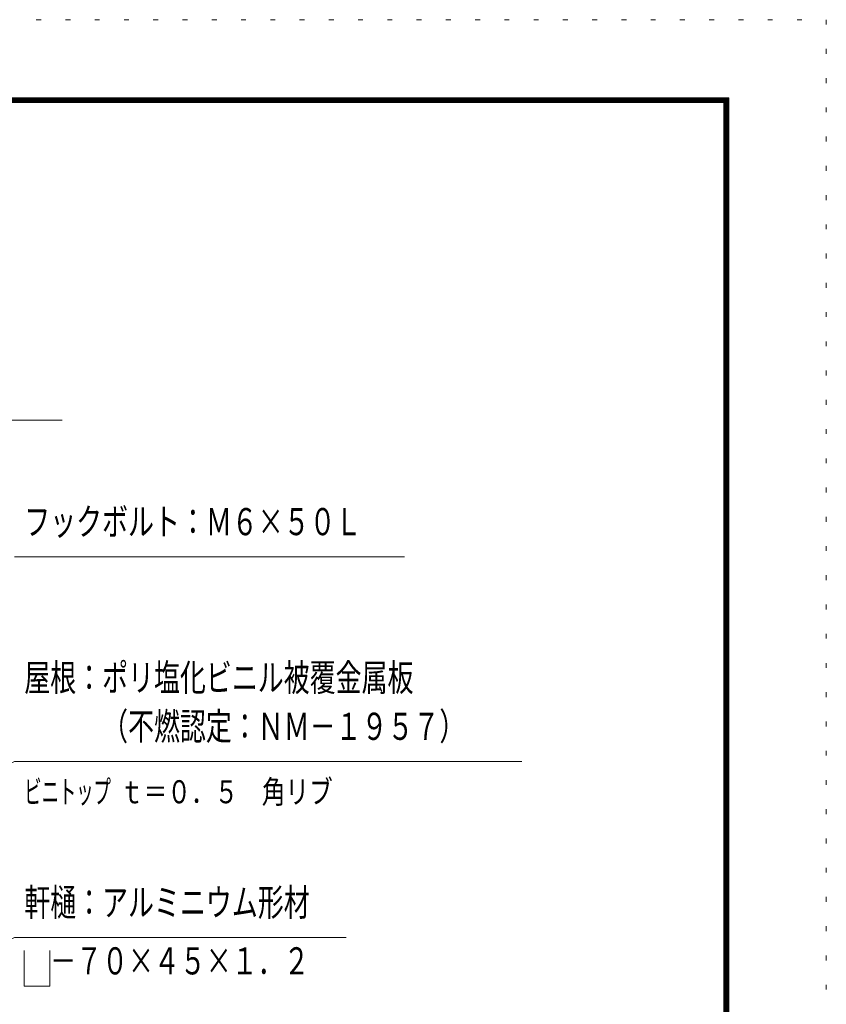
# Model space of a CAD drawing. Units: millimetres, scale not verified. Extents: x -22989 to 22993, y -10500 to 10500.
# Drawn here: x 18858 to 22993, y 5449 to 10500 of the extents above; entities that cross this region are included whole.
import ezdxf
from ezdxf.enums import TextEntityAlignment as Align

# ---------------------------------------------------------------- set-up
doc = ezdxf.new("R2010")
doc.units = ezdxf.units.MM
doc.header["$LTSCALE"] = 50
doc.linetypes.add('USER4', pattern=[3, 0.5, -2.5])
for name, color, linetype, lineweight in [('0-A_2-52DIM', 3, 'Continuous', 18), ('0-C_F-F1PAPER', 5, 'Continuous', 18), ('0-D_F-E_J_ADD', 5, 'USER4', 18)]:
    doc.layers.add(name, color=color, linetype=linetype, lineweight=lineweight)
doc.styles.add('ＭＳ ゴシック', font='')
doc.styles.get('ＭＳ ゴシック').set_extended_font_data('MS Gothic')

msp = doc.modelspace()

# ---------------------------------------------------------------- linework, layer by layer
at = {"layer": '0-A_2-52DIM'}
msp.add_line((20831.77, 7744.93), (18831.77, 7744.93), dxfattribs=at)
for points in [[(15724.8, 6298.37), (16926.68, 8444.93), (19076.67, 8444.93)], [(17737.57, 6132.39), (18831.77, 6694.93), (21431.77, 6694.93)], [(18154.51, 5478.5), (18831.77, 5791.9), (20531.77, 5791.9)], [(18881.78, 5725.85), (18881.78, 5541.9), (19013.42, 5541.9), (19013.42, 5725.85)]]:
    msp.add_lwpolyline(points, dxfattribs=at)
at = {"layer": '0-C_F-F1PAPER'}
for points in [[(22493.19, -10000), (-6206.81, -10000), (-6206.81, 10100), (22493.19, 10100)], [(22490.68, -9997.5), (22490.68, 10097.5), (-6204.31, 10097.5), (-6204.31, -9997.5)], [(22488.19, -9995), (-6201.81, -9995), (-6201.81, 10095), (22488.19, 10095)], [(22485.69, -9992.5), (22485.69, 10092.5), (-6199.31, 10092.5), (-6199.31, -9992.5)], [(22483.19, -9990), (-6196.81, -9990), (-6196.81, 10090), (22483.19, 10090)], [(22480.69, -9987.5), (22480.69, 10087.5), (-6194.31, 10087.5), (-6194.31, -9987.5)], [(22478.18, -9985), (-6191.81, -9985), (-6191.81, 10085), (22478.18, 10085)], [(22475.69, -9982.5), (-6189.31, -9982.5), (-6189.31, 10082.5), (22475.69, 10082.5)], [(22473.19, -9980), (22473.19, 10080), (-6186.81, 10080), (-6186.81, -9980)], [(22470.69, -9977.5), (22470.69, 10077.5), (-6184.31, 10077.5), (-6184.31, -9977.5)], [(22468.19, -9975), (22468.19, 10075), (-6181.81, 10075), (-6181.81, -9975)]]:
    msp.add_lwpolyline(points, close=True, dxfattribs=at)
at = {"layer": '0-D_F-E_J_ADD'}
msp.add_lwpolyline([(22993.19, -10500), (-6706.81, -10500), (-6706.81, 10500), (22993.19, 10500)], close=True, dxfattribs=at)

# ---------------------------------------------------------------- texts
at = {"layer": '0-A_2-52DIM', "color": 7, "style": 'ＭＳ ゴシック'}
for s, height, width, p in [('フックボルト：Ｍ６×５０Ｌ', 139.3, 0.7, (18881.78, 7813.93)), ('屋根：ポリ塩化ビニル被覆金属板', 139.3, 0.7, (18881.78, 7013.93)), ('\u3000\u3000\u3000（不燃認定：ＮＭ－１９５７）', 139.3, 0.7, (18881.77, 6763.93)), ('ｔ＝０．５\u3000角リブ', 118.4, 0.75, (19372.98, 6444.93)), ('ビニトップ ', 118.4, 0.55, (18881.77, 6444.93)), ('軒樋：アルミニウム形材', 139.3, 0.7, (18881.78, 5860.9)), ('\u3000－７０×４５×１．２', 139.3, 0.7, (18881.78, 5560.9))]:
    msp.add_text(s, height=height, dxfattribs=dict(at, width=width)).set_placement(p, align=Align.BOTTOM_LEFT)

doc.saveas('drawing.dxf')
